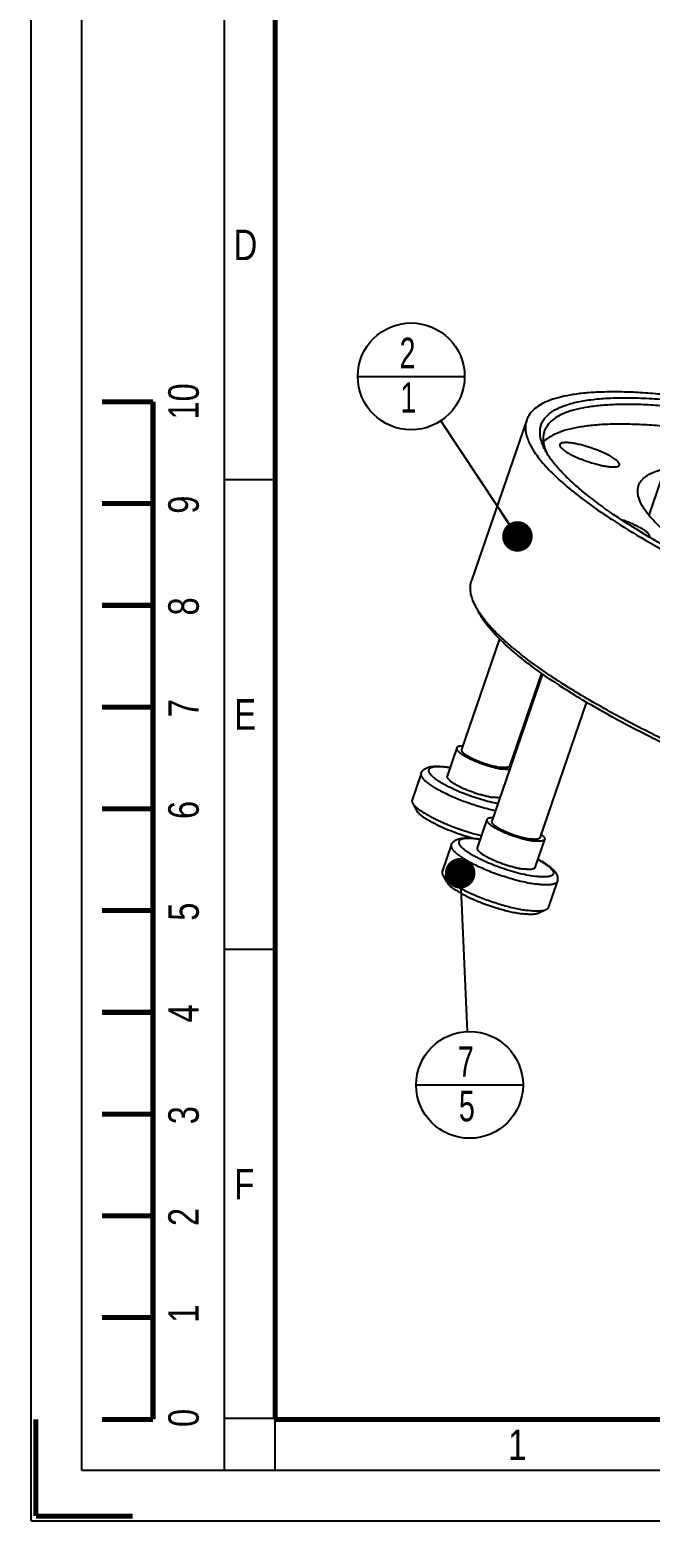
# Model space of a CAD drawing. Header units: millimetres. Extents: x 0 to 420, y 0 to 297.
# Drawn here: x -0.1 to 60.9, y -0.1 to 146.6 of the extents above; entities that cross this region are included whole.
import ezdxf

# ---------------------------------------------------------------- set-up
doc = ezdxf.new("R2010")
doc.units = ezdxf.units.MM
doc.header["$LTSCALE"] = 23.1
doc.layers.get('0').update_dxf_attribs({"linetype": 'CONTINUOUS'})
for name, color, linetype in [('3_ALL_AXES', 7, 'CONTINUOUS'), ('7_ALL_FEATURES', 7, 'CONTINUOUS'), ('AXIS', 7, 'CONTINUOUS')]:
    doc.layers.add(name, color=color, linetype=linetype)
doc.styles.get("Standard").update_dxf_attribs({"font": 'txt', "width": 0.8})
doc.styles.add('TEXTSTYLE_4', font='txt', dxfattribs={"width": 0.7})
doc.dimstyles.get("Standard").update_dxf_attribs({"dimtxt": 3, "dimasz": 3, "dimexe": 2, "dimexo": 2, "dimtad": 1, "dimdsep": 46, "dimtxsty": 'STANDARD', "dimblk": '_FILLED', "dimblk1": '_FILLED', "dimblk2": '_FILLED', "dimcen": 0.09, "dimadec": 0, "dimazin": 0, "dimtol": 1, "dimtp": 0.01, "dimtm": 0.01, "dimtfac": 1, "dimtofl": 0, "dimtmove": 0, "dimatfit": 3, "dimldrblk": '_FILLED', "dimfxl": 1, "dimtolj": 1, "dimarcsym": 0})

# ---------------------------------------------------------------- blocks, each defined once
blk = doc.blocks.new('_FILLED')
at = {"color": 0, "linetype": 'BYBLOCK'}
blk.add_solid([(0, 0), (-1, 0.167), (-1, -0.167)], dxfattribs=at)
blk = doc.blocks.new('BOM BALLOON 28_BL7', base_point=(37.37, 112.5))
at = {"color": 2, "linetype": 'CONTINUOUS'}
blk.add_line((32.12, 112.5), (42.62, 112.5), dxfattribs=at)
blk.add_circle((37.37, 112.5), 5.25, dxfattribs=at)
at = {"color": 2, "linetype": 'CONTINUOUS', "style": 'TEXTSTYLE_4', "width": 0.7}
for s, p in [('2', (36.23, 113.3)), ('1', (36.31, 108.92))]:
    blk.add_text(s, height=3, dxfattribs=at).set_placement(p)
blk = doc.blocks.new('BOM BALLOON 41_BL15', base_point=(43.11, 42.87))
at = {"color": 2, "linetype": 'CONTINUOUS'}
blk.add_line((37.86, 42.87), (48.36, 42.87), dxfattribs=at)
blk.add_circle((43.11, 42.87), 5.25, dxfattribs=at)
at = {"color": 2, "linetype": 'CONTINUOUS', "style": 'TEXTSTYLE_4', "width": 0.7}
for s, p in [('7', (41.97, 43.67)), ('5', (42.06, 39.29))]:
    blk.add_text(s, height=3, dxfattribs=at).set_placement(p)

msp = doc.modelspace()

# ---------------------------------------------------------------- linework, layer by layer
at = {"color": 9, "linetype": 'CONTINUOUS'}
msp.add_line((60.75, 98.87), (62.32, 103.43), dxfattribs=at)
at = {"color": 7, "linetype": 'CONTINUOUS'}
for p, q in [((46.05, 86.71), (42.32, 75.83)), ((48.18, 85.15), (48.17, 85.16)), ((50.26, 83.27), (45.28, 68.78)), ((50.18, 83.33), (47.04, 74.2)), ((54.59, 80.5), (50.01, 67.16)), ((41.84, 75.99), (40.89, 73.22)), ((38.34, 73.48), (37.45, 70.9)), ((37.5, 70.59), (37.87, 69.88)), ((44.81, 68.94), (43.86, 66.17)), ((41.3, 66.43), (40.42, 63.85)), ((50.48, 66.99), (49.53, 64.23)), ((40.46, 63.54), (40.83, 62.83)), ((51.71, 62.86), (50.82, 60.28)), ((50.6, 60.06), (49.86, 59.73)), ((5, 5), (415, 5))]:
    msp.add_line(p, q, dxfattribs=at)
for points, const_width in [([(0, 297), (0, 0)], 0.199), ([(5, 292), (5, 5)], 0.199), ([(19, 292), (19, 5)], 0.199), ([(24, 287), (24, 10)], 0.499), ([(12, 110), (7, 110)], 0.499), ([(12, 10), (12, 110)], 0.499), ([(24, 102.35), (19, 102.35)], 0.199), ([(7, 100), (12, 100)], 0.499), ([(7, 90), (12, 90)], 0.499), ([(7, 80), (12, 80)], 0.499), ([(7, 70), (12, 70)], 0.499), ([(7, 60), (12, 60)], 0.499), ([(24, 56.2), (19, 56.2)], 0.199), ([(7, 50), (12, 50)], 0.499), ([(7, 40), (12, 40)], 0.499), ([(7, 30), (12, 30)], 0.499), ([(7, 20), (12, 20)], 0.499), ([(0.5, 10), (0.5, 0.5)], 0.5), ([(7, 10), (12, 10)], 0.499), ([(24, 10.1), (19, 10.1)], 0.199), ([(24, 10), (410, 10)], 0.499), ([(24, 5), (24, 10)], 0.199), ([(0, 0), (420, 0)], 0.199), ([(0.5, 0.5), (10, 0.5)], 0.5)]:
    msp.add_lwpolyline(points, dxfattribs=dict(at, const_width=const_width))
for centre, radius, start, end in [((69.39, 112.14), 34.32, 230.0106, 231.83), ((87.29, 137.21), 65.14, 236.8793, 237.2584), ((39.32, 63.37), 10.85, 81.407, 81.969), ((39.18, 62.4), 11.82, 80.3041, 81.4058), ((42.29, 56.32), 10.85, 81.407, 81.969), ((42.14, 55.35), 11.82, 80.3041, 81.4058)]:
    msp.add_arc(centre, radius, start, end, dxfattribs=at)
at = {"color": 9, "linetype": 'CONTINUOUS'}
for centre, radius, start, end in [((39.59, 64.49), 9.67, 81.9684, 82.656), ((39.47, 63.6), 10.57, 80.7743, 81.9635), ((42.56, 57.44), 9.67, 81.9684, 82.656), ((42.43, 56.55), 10.57, 80.7743, 81.9635)]:
    msp.add_arc(centre, radius, start, end, dxfattribs=at)
at = {"color": 7, "linetype": 'CONTINUOUS'}
for points, knots in [([(59.72, 101.76), (59.75, 101.86), (59.84, 102.05), (60.03, 102.32), (60.28, 102.56), (60.7, 102.87), (61.38, 103.19), (61.99, 103.36), (62.32, 103.43)], [0, 0, 0, 0, 0.096541, 0.196484, 0.302891, 0.41827, 0.682779, 1, 1, 1, 1]), ([(65.63, 94.78), (65.12, 95.12), (64.15, 95.79), (62.84, 96.8), (61.73, 97.76), (60.85, 98.68), (60.2, 99.53), (59.83, 100.23), (59.68, 100.75), (59.63, 101.11), (59.64, 101.44), (59.69, 101.66), (59.72, 101.76)], [0, 0, 0, 0, 0.192874, 0.366094, 0.518809, 0.650761, 0.762306, 0.854888, 0.895095, 0.932049, 0.966647, 1, 1, 1, 1]), ([(43.68, 89.94), (43.56, 90.16), (43.37, 90.59), (43.2, 91.25), (43.17, 91.87), (43.24, 92.26), (43.31, 92.44)], [0, 0, 0, 0, 0.28989, 0.547302, 0.78031, 1, 1, 1, 1]), ([(44, 89.38), (43.97, 89.43), (43.86, 89.61), (43.75, 89.8), (43.68, 89.94)], [0, 0, 0, 0, 0.258781, 1, 1, 1, 1]), ([(47.33, 85.84), (46.97, 86.15), (46.29, 86.74), (45.37, 87.65), (44.61, 88.51), (44.19, 89.1), (44, 89.38)], [0, 0, 0, 0, 0.291214, 0.554789, 0.790849, 1, 1, 1, 1]), ([(51.7, 82.65), (51.07, 83.06), (49.88, 83.87), (48.72, 84.73), (48.18, 85.15)], [0, 0, 0, 0, 0.52241, 1, 1, 1, 1]), ([(98.02, 63.84), (95.92, 64.37), (91.68, 65.53), (85.32, 67.5), (78.98, 69.69), (72.79, 72.07), (66.89, 74.57), (61.42, 77.14), (57.21, 79.34), (54.15, 81.11), (52.74, 81.98), (52.06, 82.42)], [0, 0, 0, 0, 0.130519, 0.265156, 0.401026, 0.535215, 0.664849, 0.787179, 0.899644, 0.951472, 1, 1, 1, 1]), ([(41.84, 75.99), (41.84, 75.97), (41.83, 75.94), (41.84, 75.89), (41.86, 75.83), (41.9, 75.77), (41.95, 75.7), (42.01, 75.64), (42.09, 75.57), (42.22, 75.46), (42.41, 75.33), (42.67, 75.17), (42.98, 75.01), (43.32, 74.84), (43.69, 74.68), (44.07, 74.53), (44.47, 74.38), (44.88, 74.25), (45.28, 74.14), (45.66, 74.04), (46.03, 73.96), (46.27, 73.92), (46.39, 73.9)], [0, 0, 0, 0, 0.009291, 0.019445, 0.031118, 0.044726, 0.060502, 0.078554, 0.098923, 0.121591, 0.173584, 0.233838, 0.301345, 0.374882, 0.453066, 0.534401, 0.617312, 0.700191, 0.781428, 0.859445, 0.932775, 1, 1, 1, 1]), ([(42.42, 76.17), (42.35, 76.17), (42.24, 76.17), (42.11, 76.15), (42.03, 76.13), (41.96, 76.1), (41.9, 76.07), (41.86, 76.03), (41.85, 76), (41.84, 75.99)], [0, 0, 0, 0, 0.354603, 0.503356, 0.633245, 0.745131, 0.840939, 0.924068, 1, 1, 1, 1]), ([(42.32, 75.83), (42.31, 75.81), (42.31, 75.79), (42.31, 75.74), (42.33, 75.69), (42.36, 75.64), (42.4, 75.59), (42.46, 75.53), (42.52, 75.47), (42.63, 75.39), (42.79, 75.28), (43.01, 75.14), (43.26, 75.01), (43.54, 74.87), (43.85, 74.74), (44.17, 74.61), (44.51, 74.49), (44.84, 74.38), (45.18, 74.28), (45.5, 74.2), (45.81, 74.14), (46.01, 74.1), (46.1, 74.09)], [0, 0, 0, 0, 0.009291, 0.019442, 0.031114, 0.044718, 0.060489, 0.07854, 0.098904, 0.121571, 0.173559, 0.233812, 0.301318, 0.374854, 0.45304, 0.534378, 0.617292, 0.700176, 0.781417, 0.859436, 0.932775, 1, 1, 1, 1]), ([(38.34, 73.48), (38.36, 73.54), (38.41, 73.64), (38.51, 73.78), (38.63, 73.89), (38.76, 73.98), (38.9, 74.04), (39.09, 74.11), (39.35, 74.16), (39.67, 74.19), (40.03, 74.19), (40.42, 74.16), (40.7, 74.13), (40.84, 74.11)], [0, 0, 0, 0, 0.064071, 0.125397, 0.184826, 0.241425, 0.295857, 0.349418, 0.45823, 0.574957, 0.70337, 0.845127, 1, 1, 1, 1]), ([(47.04, 74.2), (47.04, 74.19), (47.03, 74.18), (47.01, 74.15), (46.99, 74.13), (46.94, 74.1), (46.86, 74.08), (46.75, 74.06), (46.62, 74.05), (46.46, 74.05), (46.29, 74.06), (46.17, 74.08), (46.1, 74.09)], [0, 0, 0, 0, 0.029769, 0.061123, 0.09541, 0.133634, 0.224329, 0.336375, 0.470584, 0.626689, 0.803759, 1, 1, 1, 1]), ([(47.03, 73.86), (46.99, 73.86), (46.89, 73.86), (46.67, 73.87), (46.5, 73.89), (46.39, 73.9)], [0, 0, 0, 0, 0.215906, 0.455414, 1, 1, 1, 1]), ([(47.17, 74.54), (47.18, 74.54), (47.2, 74.52), (47.23, 74.5), (47.25, 74.48)], [0, 0, 0, 0, 0.257885, 1, 1, 1, 1]), ([(40.89, 73.22), (40.89, 73.21), (40.88, 73.17), (40.89, 73.12), (40.91, 73.06), (40.95, 73), (41, 72.94), (41.06, 72.87), (41.14, 72.8), (41.27, 72.69), (41.46, 72.56), (41.72, 72.4), (42.03, 72.24), (42.37, 72.07), (42.73, 71.91), (43.12, 71.76), (43.52, 71.62), (43.93, 71.48), (44.33, 71.37), (44.71, 71.27), (45.08, 71.19), (45.32, 71.15), (45.44, 71.14)], [0, 0, 0, 0, 0.009291, 0.019445, 0.031118, 0.044726, 0.060502, 0.078554, 0.098923, 0.121591, 0.173584, 0.233838, 0.301345, 0.374882, 0.453066, 0.534401, 0.617312, 0.700191, 0.781428, 0.859445, 0.932775, 1, 1, 1, 1]), ([(37.45, 70.9), (37.44, 70.88), (37.43, 70.83), (37.44, 70.75), (37.46, 70.67), (37.48, 70.62), (37.5, 70.59)], [0, 0, 0, 0, 0.219693, 0.452686, 0.710106, 1, 1, 1, 1]), ([(37.5, 70.59), (37.51, 70.56), (37.55, 70.5), (37.61, 70.41), (37.7, 70.32), (37.83, 70.19), (38.03, 70.01), (38.32, 69.8), (38.65, 69.58), (39.04, 69.36), (39.46, 69.13), (40.1, 68.82), (40.95, 68.44), (42.04, 68.03), (43.15, 67.67), (43.9, 67.46), (44.27, 67.37)], [0, 0, 0, 0, 0.012957, 0.027456, 0.043565, 0.061317, 0.101758, 0.148655, 0.201674, 0.260338, 0.324066, 0.392197, 0.538677, 0.693389, 0.849474, 1, 1, 1, 1]), ([(46.08, 71.09), (46.04, 71.09), (45.94, 71.09), (45.72, 71.1), (45.55, 71.12), (45.44, 71.14)], [0, 0, 0, 0, 0.215906, 0.455414, 1, 1, 1, 1]), ([(37.87, 69.88), (37.9, 69.82), (37.97, 69.71), (38.12, 69.55), (38.32, 69.38), (38.56, 69.2), (38.85, 69.01), (39.17, 68.82), (39.53, 68.62), (40.07, 68.35), (40.79, 68.03), (41.72, 67.67), (42.68, 67.34), (43.33, 67.15), (43.65, 67.07)], [0, 0, 0, 0, 0.027486, 0.061206, 0.101344, 0.147791, 0.200243, 0.258273, 0.321352, 0.388868, 0.534463, 0.689143, 0.846501, 1, 1, 1, 1]), ([(44.81, 68.94), (44.8, 68.93), (44.8, 68.89), (44.81, 68.84), (44.83, 68.78), (44.86, 68.72), (44.91, 68.66), (44.98, 68.59), (45.06, 68.52), (45.18, 68.41), (45.37, 68.28), (45.64, 68.12), (45.94, 67.96), (46.28, 67.79), (46.65, 67.63), (47.04, 67.48), (47.44, 67.34), (47.84, 67.2), (48.24, 67.09), (48.63, 66.99), (49, 66.91), (49.24, 66.87), (49.35, 66.85)], [0, 0, 0, 0, 0.009291, 0.019445, 0.031118, 0.044726, 0.060502, 0.078554, 0.098923, 0.121591, 0.173584, 0.233838, 0.301345, 0.374882, 0.453066, 0.534401, 0.617312, 0.700191, 0.781428, 0.859445, 0.932775, 1, 1, 1, 1]), ([(45.39, 69.13), (45.31, 69.13), (45.21, 69.12), (45.07, 69.1), (44.99, 69.08), (44.92, 69.06), (44.87, 69.02), (44.83, 68.99), (44.81, 68.96), (44.81, 68.94)], [0, 0, 0, 0, 0.354603, 0.503356, 0.633245, 0.745131, 0.840939, 0.924068, 1, 1, 1, 1]), ([(45.28, 68.78), (45.28, 68.77), (45.27, 68.74), (45.28, 68.69), (45.3, 68.65), (45.33, 68.6), (45.37, 68.54), (45.42, 68.48), (45.49, 68.43), (45.59, 68.34), (45.75, 68.23), (45.97, 68.1), (46.23, 67.96), (46.51, 67.82), (46.82, 67.69), (47.14, 67.56), (47.47, 67.44), (47.81, 67.33), (48.14, 67.23), (48.47, 67.15), (48.77, 67.09), (48.97, 67.05), (49.07, 67.04)], [0, 0, 0, 0, 0.009291, 0.019442, 0.031114, 0.044718, 0.060489, 0.07854, 0.098904, 0.121571, 0.173559, 0.233812, 0.301318, 0.374854, 0.45304, 0.534378, 0.617292, 0.700176, 0.781417, 0.859436, 0.932775, 1, 1, 1, 1]), ([(50.14, 67.5), (50.17, 67.47), (50.23, 67.42), (50.31, 67.35), (50.37, 67.28), (50.42, 67.22), (50.46, 67.16), (50.49, 67.1), (50.49, 67.04), (50.49, 67.01), (50.48, 66.99)], [0, 0, 0, 0, 0.186951, 0.354908, 0.503679, 0.633565, 0.745433, 0.84117, 0.924205, 1, 1, 1, 1]), ([(41.3, 66.43), (41.32, 66.49), (41.37, 66.59), (41.48, 66.73), (41.6, 66.84), (41.73, 66.93), (41.87, 67), (42.06, 67.06), (42.31, 67.11), (42.64, 67.14), (43, 67.14), (43.39, 67.11), (43.66, 67.08), (43.8, 67.06)], [0, 0, 0, 0, 0.064071, 0.125397, 0.184826, 0.241425, 0.295857, 0.349418, 0.45823, 0.574957, 0.70337, 0.845127, 1, 1, 1, 1]), ([(43.86, 66.17), (43.85, 66.16), (43.85, 66.12), (43.86, 66.07), (43.88, 66.01), (43.91, 65.95), (43.96, 65.89), (44.03, 65.82), (44.11, 65.75), (44.23, 65.65), (44.42, 65.51), (44.69, 65.35), (44.99, 65.19), (45.33, 65.03), (45.7, 64.87), (46.09, 64.71), (46.49, 64.57), (46.89, 64.44), (47.29, 64.32), (47.68, 64.22), (48.05, 64.14), (48.29, 64.1), (48.4, 64.09)], [0, 0, 0, 0, 0.009291, 0.019445, 0.031118, 0.044726, 0.060502, 0.078554, 0.098923, 0.121591, 0.173584, 0.233838, 0.301345, 0.374882, 0.453066, 0.534401, 0.617312, 0.700191, 0.781428, 0.859445, 0.932775, 1, 1, 1, 1]), ([(50.01, 67.16), (50.01, 67.15), (50, 67.13), (49.98, 67.1), (49.95, 67.08), (49.9, 67.05), (49.83, 67.03), (49.72, 67.01), (49.58, 67), (49.43, 67), (49.25, 67.02), (49.13, 67.03), (49.07, 67.04)], [0, 0, 0, 0, 0.029769, 0.061123, 0.09541, 0.133634, 0.224329, 0.336375, 0.470584, 0.626689, 0.803759, 1, 1, 1, 1]), ([(50.48, 66.99), (50.48, 66.98), (50.47, 66.96), (50.44, 66.93), (50.41, 66.9), (50.36, 66.87), (50.26, 66.84), (50.13, 66.82), (49.97, 66.81), (49.79, 66.81), (49.58, 66.83), (49.43, 66.84), (49.35, 66.85)], [0, 0, 0, 0, 0.02977, 0.061119, 0.095401, 0.133622, 0.224298, 0.336347, 0.470558, 0.626659, 0.803722, 1, 1, 1, 1]), ([(49.83, 65.05), (49.97, 64.97), (50.25, 64.82), (50.63, 64.58), (50.92, 64.37), (51.12, 64.21), (51.25, 64.09), (51.37, 63.97), (51.48, 63.84), (51.57, 63.71), (51.66, 63.57), (51.72, 63.41), (51.75, 63.23), (51.76, 63.05), (51.73, 62.92), (51.71, 62.86)], [0, 0, 0, 0, 0.159316, 0.304901, 0.43626, 0.496829, 0.554304, 0.609198, 0.662214, 0.714328, 0.766847, 0.821084, 0.878342, 0.937858, 1, 1, 1, 1]), ([(40.42, 63.85), (40.41, 63.83), (40.4, 63.78), (40.4, 63.7), (40.42, 63.62), (40.45, 63.57), (40.46, 63.54)], [0, 0, 0, 0, 0.219693, 0.452686, 0.710106, 1, 1, 1, 1]), ([(40.46, 63.54), (40.48, 63.51), (40.53, 63.44), (40.61, 63.33), (40.71, 63.22), (40.84, 63.1), (40.98, 62.98), (41.21, 62.81), (41.54, 62.59), (41.99, 62.32), (42.49, 62.05), (43.05, 61.78), (43.65, 61.51), (44.29, 61.25), (44.94, 61.01), (45.61, 60.78), (46.28, 60.58), (46.93, 60.39), (47.56, 60.24), (48.17, 60.11), (48.56, 60.05), (48.75, 60.02)], [0, 0, 0, 0, 0.012951, 0.027732, 0.044424, 0.063056, 0.083625, 0.106094, 0.156506, 0.213699, 0.276884, 0.345131, 0.417401, 0.492575, 0.569475, 0.646891, 0.723605, 0.798411, 0.870132, 0.93768, 1, 1, 1, 1]), ([(49.53, 64.23), (49.53, 64.21), (49.52, 64.19), (49.49, 64.16), (49.46, 64.14), (49.41, 64.1), (49.31, 64.07), (49.18, 64.05), (49.02, 64.04), (48.84, 64.04), (48.63, 64.06), (48.48, 64.08), (48.4, 64.09)], [0, 0, 0, 0, 0.02977, 0.061119, 0.095401, 0.133622, 0.224298, 0.336347, 0.470558, 0.626659, 0.803722, 1, 1, 1, 1]), ([(40.83, 62.83), (40.85, 62.8), (40.89, 62.73), (40.97, 62.64), (41.06, 62.54), (41.21, 62.39), (41.45, 62.2), (41.79, 61.98), (42.19, 61.74), (42.64, 61.5), (43.14, 61.26), (43.87, 60.93), (44.83, 60.56), (45.81, 60.24), (46.6, 60.02), (47.16, 59.89), (47.7, 59.77), (48.05, 59.72), (48.21, 59.69)], [0, 0, 0, 0, 0.012951, 0.027729, 0.044421, 0.063053, 0.106077, 0.156488, 0.213682, 0.27687, 0.345119, 0.417393, 0.56946, 0.723585, 0.798396, 0.870122, 0.937678, 1, 1, 1, 1]), ([(50.82, 60.28), (50.81, 60.26), (50.79, 60.21), (50.74, 60.15), (50.68, 60.1), (50.62, 60.08), (50.6, 60.06)], [0, 0, 0, 0, 0.219693, 0.452706, 0.710113, 1, 1, 1, 1]), ([(49.86, 59.73), (49.82, 59.71), (49.74, 59.68), (49.59, 59.65), (49.41, 59.63), (49.21, 59.62), (48.99, 59.62), (48.66, 59.64), (48.39, 59.67), (48.21, 59.69)], [0, 0, 0, 0, 0.077832, 0.168962, 0.273928, 0.392804, 0.525383, 0.671257, 1, 1, 1, 1]), ([(50.6, 60.06), (50.55, 60.04), (50.45, 60.01), (50.29, 59.97), (50.09, 59.95), (49.87, 59.94), (49.62, 59.94), (49.24, 59.96), (48.95, 59.99), (48.75, 60.02)], [0, 0, 0, 0, 0.077839, 0.168965, 0.273938, 0.392817, 0.525395, 0.671254, 1, 1, 1, 1])]:
    msp.add_open_spline(points, degree=3, knots=knots, dxfattribs=at)
at = {"color": 9, "linetype": 'CONTINUOUS'}
for points, knots in [([(38.34, 73.48), (38.33, 73.46), (38.32, 73.4), (38.33, 73.31), (38.36, 73.22), (38.41, 73.12), (38.48, 73.02), (38.58, 72.91), (38.69, 72.79), (38.82, 72.68), (38.98, 72.55), (39.22, 72.38), (39.56, 72.15), (40.02, 71.89), (40.54, 71.62), (41.11, 71.35), (41.72, 71.08), (42.36, 70.83), (43.02, 70.58), (43.69, 70.36), (44.36, 70.16), (45.01, 69.98), (45.44, 69.88), (45.65, 69.84)], [0, 0, 0, 0, 0.009377, 0.01947, 0.030852, 0.043907, 0.058871, 0.075874, 0.094976, 0.116189, 0.139491, 0.164839, 0.221377, 0.285103, 0.355117, 0.430376, 0.509725, 0.591928, 0.675692, 0.759695, 0.842611, 0.923135, 1, 1, 1, 1]), ([(40.83, 74.08), (40.72, 74.09), (40.52, 74.12), (40.22, 74.14), (39.96, 74.14), (39.73, 74.13), (39.53, 74.1), (39.36, 74.06), (39.25, 74.01), (39.18, 73.96), (39.14, 73.92), (39.11, 73.88), (39.09, 73.83), (39.08, 73.78), (39.08, 73.73), (39.09, 73.67), (39.12, 73.59), (39.19, 73.48), (39.3, 73.34), (39.44, 73.19), (39.63, 73.04), (39.84, 72.88), (40.09, 72.72), (40.38, 72.55), (40.68, 72.37), (41.14, 72.14), (41.77, 71.84), (42.56, 71.52), (43.4, 71.21), (44.25, 70.94), (45.07, 70.71), (45.62, 70.59), (45.89, 70.54)], [0, 0, 0, 0, 0.033666, 0.064357, 0.091871, 0.116082, 0.13693, 0.154462, 0.168914, 0.175158, 0.180885, 0.186248, 0.191439, 0.196668, 0.202143, 0.208043, 0.214507, 0.229491, 0.247617, 0.269079, 0.293901, 0.322008, 0.35325, 0.387431, 0.42431, 0.463614, 0.548267, 0.638743, 0.73215, 0.825477, 0.915723, 1, 1, 1, 1]), ([(41.3, 66.43), (41.29, 66.4), (41.28, 66.34), (41.3, 66.24), (41.34, 66.14), (41.41, 66.03), (41.5, 65.91), (41.61, 65.79), (41.76, 65.66), (41.92, 65.52), (42.11, 65.38), (42.41, 65.18), (42.82, 64.93), (43.38, 64.63), (44.01, 64.33), (44.68, 64.03), (45.39, 63.75), (46.13, 63.49), (46.87, 63.25), (47.6, 63.03), (48.31, 62.85), (48.98, 62.71), (49.42, 62.64), (49.63, 62.61)], [0, 0, 0, 0, 0.009291, 0.019444, 0.031116, 0.044723, 0.060496, 0.078548, 0.098915, 0.121581, 0.146498, 0.173583, 0.233836, 0.301342, 0.374878, 0.453062, 0.534397, 0.617309, 0.700188, 0.781426, 0.859448, 0.932768, 1, 1, 1, 1]), ([(43.8, 67.03), (43.68, 67.05), (43.47, 67.07), (43.16, 67.09), (42.89, 67.09), (42.65, 67.08), (42.47, 67.05), (42.35, 67.02), (42.28, 66.99), (42.21, 66.96), (42.16, 66.92), (42.11, 66.88), (42.08, 66.84), (42.06, 66.79), (42.04, 66.71), (42.05, 66.63), (42.08, 66.55), (42.12, 66.49), (42.16, 66.42), (42.24, 66.32), (42.36, 66.19), (42.55, 66.03), (42.77, 65.86), (43.03, 65.69), (43.32, 65.51), (43.64, 65.33), (44, 65.15), (44.51, 64.9), (45.2, 64.6), (46.07, 64.27), (46.96, 63.97), (47.84, 63.71), (48.68, 63.52), (49.22, 63.42), (49.48, 63.38)], [0, 0, 0, 0, 0.033208, 0.063302, 0.090067, 0.113375, 0.133175, 0.141788, 0.149578, 0.156598, 0.162929, 0.168688, 0.174035, 0.179175, 0.184339, 0.195571, 0.202032, 0.209202, 0.217156, 0.22594, 0.246093, 0.269754, 0.296865, 0.327278, 0.360783, 0.397121, 0.435994, 0.477071, 0.564382, 0.65598, 0.748592, 0.838903, 0.923692, 1, 1, 1, 1]), ([(49.82, 65.03), (49.94, 64.96), (50.17, 64.83), (50.48, 64.63), (50.76, 64.44), (50.98, 64.26), (51.13, 64.11), (51.22, 63.99), (51.27, 63.91), (51.31, 63.84), (51.34, 63.77), (51.35, 63.7), (51.34, 63.64), (51.32, 63.58), (51.29, 63.53), (51.24, 63.48), (51.18, 63.44), (51.1, 63.4), (51.01, 63.37), (50.91, 63.35), (50.75, 63.32), (50.52, 63.31), (50.21, 63.31), (49.86, 63.33), (49.61, 63.36), (49.48, 63.38)], [0, 0, 0, 0, 0.100635, 0.191929, 0.273005, 0.34321, 0.402212, 0.427554, 0.450222, 0.470378, 0.488302, 0.504414, 0.519314, 0.533773, 0.548634, 0.564675, 0.582502, 0.602547, 0.625092, 0.650305, 0.678286, 0.742644, 0.818087, 0.90415, 1, 1, 1, 1]), ([(51.71, 62.86), (51.7, 62.84), (51.68, 62.8), (51.64, 62.74), (51.58, 62.7), (51.5, 62.65), (51.42, 62.62), (51.32, 62.59), (51.2, 62.56), (51.02, 62.54), (50.77, 62.52), (50.43, 62.52), (50.04, 62.55), (49.77, 62.59), (49.63, 62.61)], [0, 0, 0, 0, 0.029764, 0.061111, 0.095388, 0.133601, 0.176452, 0.224387, 0.277677, 0.336475, 0.470678, 0.626741, 0.803725, 1, 1, 1, 1])]:
    msp.add_open_spline(points, degree=3, knots=knots, dxfattribs=at)
at = {"layer": '3_ALL_AXES', "color": 7, "linetype": 'CONTINUOUS'}
for centre, radius, start, end in [((45.12, 81.32), 4.64, 50.9333, 51.0495), ((85.62, 133.79), 61.67, 236.4217, 236.8782)]:
    msp.add_arc(centre, radius, start, end, dxfattribs=at)
for points, knots in [([(73.17, 108.97), (71.53, 109.31), (68.38, 109.91), (64.52, 110.48), (61.66, 110.77), (59.7, 110.92), (57.88, 110.98), (56.2, 110.97), (54.68, 110.89), (53.31, 110.73), (52.11, 110.5), (51.08, 110.2), (50.21, 109.82), (49.52, 109.37), (49.01, 108.84), (48.79, 108.42), (48.72, 108.22)], [0, 0, 0, 0, 0.197026, 0.37667, 0.459123, 0.536259, 0.607833, 0.673637, 0.733524, 0.787419, 0.83534, 0.877441, 0.914073, 0.94589, 0.973984, 1, 1, 1, 1]), ([(48.72, 108.22), (48.67, 108.07), (48.6, 107.78), (48.59, 107.3), (48.66, 106.8), (48.83, 106.28), (49.07, 105.74), (49.4, 105.17), (49.82, 104.57), (50.51, 103.72), (51.59, 102.61), (53.15, 101.25), (55.02, 99.83), (56.38, 98.9), (57.11, 98.42)], [0, 0, 0, 0, 0.033115, 0.067494, 0.10426, 0.144323, 0.188362, 0.23686, 0.290156, 0.348467, 0.48052, 0.633426, 0.806895, 1, 1, 1, 1]), ([(51.97, 105.8), (51.96, 105.78), (51.96, 105.72), (51.99, 105.63), (52.06, 105.53), (52.16, 105.42), (52.3, 105.3), (52.46, 105.18), (52.65, 105.06), (52.96, 104.88), (53.4, 104.66), (53.98, 104.4), (54.6, 104.17), (55.04, 104.03), (55.25, 103.96)], [0, 0, 0, 0, 0.020008, 0.044043, 0.074459, 0.112191, 0.157496, 0.210198, 0.269911, 0.336085, 0.484961, 0.650306, 0.824709, 1, 1, 1, 1]), ([(54.55, 105.62), (54.39, 105.67), (54.07, 105.76), (53.61, 105.87), (53.18, 105.94), (52.85, 105.98), (52.62, 105.99), (52.47, 105.99), (52.34, 105.98), (52.16, 105.95), (52, 105.89), (51.97, 105.8)], [0, 0, 0, 0, 0.191863, 0.372327, 0.536066, 0.67895, 0.741498, 0.797626, 0.847146, 0.889999, 1, 1, 1, 1]), ([(57.84, 103.79), (57.84, 103.81), (57.85, 103.87), (57.81, 103.96), (57.75, 104.06), (57.64, 104.17), (57.51, 104.28), (57.35, 104.4), (57.15, 104.53), (56.85, 104.71), (56.41, 104.93), (55.83, 105.19), (55.2, 105.42), (54.77, 105.56), (54.55, 105.62)], [0, 0, 0, 0, 0.020008, 0.044043, 0.074459, 0.112191, 0.157496, 0.210198, 0.269911, 0.336085, 0.484961, 0.650306, 0.824709, 1, 1, 1, 1]), ([(55.25, 103.96), (55.42, 103.92), (55.74, 103.83), (56.2, 103.72), (56.63, 103.65), (56.96, 103.61), (57.19, 103.6), (57.34, 103.6), (57.47, 103.61), (57.64, 103.63), (57.8, 103.69), (57.84, 103.79)], [0, 0, 0, 0, 0.191863, 0.372327, 0.536066, 0.67895, 0.741498, 0.797626, 0.847146, 0.889999, 1, 1, 1, 1]), ([(60.8, 96.74), (60.81, 96.76), (60.81, 96.81), (60.79, 96.89), (60.74, 96.97), (60.66, 97.07), (60.56, 97.16), (60.38, 97.31), (60.1, 97.5), (59.7, 97.72), (59.23, 97.95), (58.71, 98.17), (58.34, 98.31), (58.15, 98.37)], [0, 0, 0, 0, 0.021064, 0.045524, 0.075536, 0.112141, 0.155745, 0.206341, 0.327566, 0.472664, 0.636961, 0.814829, 1, 1, 1, 1]), ([(48.04, 84.93), (47.56, 85.31), (46.69, 86.06), (45.55, 87.19), (44.64, 88.26), (44.17, 88.99), (43.99, 89.34)], [0, 0, 0, 0, 0.303012, 0.570399, 0.802238, 1, 1, 1, 1]), ([(51.51, 82.4), (50.88, 82.82), (49.71, 83.63), (48.57, 84.5), (48.04, 84.93)], [0, 0, 0, 0, 0.52391, 1, 1, 1, 1])]:
    msp.add_open_spline(points, degree=3, knots=knots, dxfattribs=at)
msp.add_open_spline([(60.78, 96.71), (60.79, 96.72), (60.8, 96.73), (60.8, 96.74)], degree=3, dxfattribs=at)
at = {"layer": '7_ALL_FEATURES', "color": 7, "linetype": 'CONTINUOUS'}
for points, knots in [([(50.5, 105.31), (50.42, 105.46), (50.28, 105.76), (50.08, 106.35), (50, 106.92), (50.06, 107.46), (50.17, 107.84), (50.35, 108.19), (50.69, 108.64), (51.16, 109.02), (51.72, 109.33), (52.42, 109.64), (53.46, 109.96), (54.89, 110.21), (56.55, 110.37), (58.43, 110.41), (60.52, 110.36), (62.81, 110.19), (65.27, 109.92), (68.89, 109.41), (71.67, 108.89), (73.56, 108.5)], [0, 0, 0, 0, 0.01931, 0.037046, 0.068637, 0.083213, 0.097477, 0.111869, 0.126818, 0.159761, 0.178387, 0.198686, 0.244753, 0.298624, 0.36052, 0.430414, 0.50812, 0.593325, 0.685628, 0.784547, 1, 1, 1, 1]), ([(75.29, 107.51), (73.63, 107.87), (70.45, 108.52), (66.54, 109.13), (63.63, 109.47), (61.64, 109.64), (59.78, 109.74), (58.07, 109.75), (56.52, 109.69), (55.13, 109.55), (53.9, 109.34), (52.85, 109.05), (51.97, 108.69), (51.27, 108.25), (50.82, 107.8), (50.58, 107.41), (50.49, 107.21), (50.45, 107.11)], [0, 0, 0, 0, 0.196695, 0.376566, 0.459261, 0.536687, 0.608563, 0.674658, 0.734794, 0.78887, 0.836877, 0.878945, 0.915401, 0.946884, 0.974494, 0.987389, 1, 1, 1, 1]), ([(79.47, 104.41), (77.68, 104.87), (74.21, 105.7), (69.18, 106.69), (65.22, 107.29), (62.29, 107.6), (60.29, 107.75), (58.45, 107.81), (56.76, 107.8), (55.24, 107.7), (53.89, 107.53), (52.71, 107.27), (51.72, 106.94), (50.91, 106.53), (50.47, 106.18), (50.3, 105.99)], [0, 0, 0, 0, 0.185367, 0.358169, 0.515319, 0.587179, 0.654163, 0.716027, 0.77257, 0.823657, 0.869223, 0.909314, 0.944124, 0.974088, 1, 1, 1, 1]), ([(50.45, 107.11), (50.41, 106.98), (50.35, 106.7), (50.33, 106.27), (50.39, 105.82), (50.47, 105.51), (50.53, 105.36)], [0, 0, 0, 0, 0.23086, 0.469836, 0.724224, 1, 1, 1, 1]), ([(50.81, 104.77), (50.79, 104.82), (50.68, 104.99), (50.57, 105.17), (50.5, 105.31)], [0, 0, 0, 0, 0.258805, 1, 1, 1, 1]), ([(50.53, 105.36), (50.54, 105.33), (50.59, 105.18), (50.65, 105.04), (50.7, 104.94)], [0, 0, 0, 0, 0.24277, 1, 1, 1, 1]), ([(60.75, 96.71), (59.58, 97.41), (57.9, 98.46), (55.82, 99.93), (54.47, 100.97), (53.3, 101.97), (52.3, 102.93), (51.47, 103.85), (51.01, 104.47), (50.81, 104.77)], [0, 0, 0, 0, 0.318553, 0.46155, 0.593061, 0.712747, 0.820423, 0.916083, 1, 1, 1, 1]), ([(57.11, 98.42), (58.18, 97.73), (60.48, 96.32), (64.17, 94.29), (68.23, 92.25), (72.62, 90.22), (77.27, 88.24), (82.12, 86.33), (87.09, 84.52), (90.46, 83.39), (92.15, 82.85)], [0, 0, 0, 0, 0.099725, 0.209726, 0.328639, 0.454955, 0.587021, 0.723097, 0.861372, 1, 1, 1, 1]), ([(65.49, 94.08), (65.08, 94.29), (63.48, 95.14), (61.9, 96.03), (60.75, 96.71)], [0, 0, 0, 0, 0.260842, 1, 1, 1, 1])]:
    msp.add_open_spline(points, degree=3, knots=knots, dxfattribs=at)
at = {"layer": 'AXIS', "color": 7, "linetype": 'CONTINUOUS'}
msp.add_line((48.72, 108.22), (43.31, 92.44), dxfattribs=at)
msp.add_open_spline([(97.91, 63.49), (95.81, 64.02), (91.55, 65.18), (85.17, 67.15), (78.8, 69.36), (72.59, 71.74), (66.69, 74.26), (61.22, 76.84), (57.02, 79.05), (53.99, 80.82), (52.59, 81.7), (51.92, 82.13)], degree=3, knots=[0, 0, 0, 0, 0.130765, 0.265762, 0.40202, 0.536517, 0.666287, 0.788491, 0.900497, 0.951952, 1, 1, 1, 1], dxfattribs=at)

# ---------------------------------------------------------------- block references
at = {"color": 2, "linetype": 'CONTINUOUS'}
for name, p in [('BOM BALLOON 28_BL7', (37.37, 112.5)), ('BOM BALLOON 41_BL15', (43.11, 42.87))]:
    msp.add_blockref(name, p, dxfattribs=at)

# ---------------------------------------------------------------- texts
at = {"color": 7, "linetype": 'CONTINUOUS', "char_height": 3, "width": 2.4, "attachment_point": 1, "line_spacing_factor": 0.9}
for s, insert in [('D', (19.93, 126.92)), ('E', (20, 80.78)), ('F', (20, 34.62)), ('1', (46.91, 9))]:
    msp.add_mtext(s, dxfattribs=dict(at, insert=insert))
at = {"color": 7, "linetype": 'CONTINUOUS', "char_height": 3, "attachment_point": 1, "rotation": 90, "line_spacing_factor": 0.9}
for s, insert, width in [('10', (13.5, 108.25), 4.8), ('9', (13.5, 99), 2.4), ('8', (13.5, 89), 2.4), ('7', (13.5, 79), 2.4), ('6', (13.5, 69), 2.4), ('5', (13.5, 59), 2.4), ('4', (13.5, 49), 2.4), ('3', (13.5, 39), 2.4), ('2', (13.5, 29), 2.4), ('1', (13.5, 19.5), 2.4), ('0', (13.5, 9.25), 2.4)]:
    msp.add_mtext(s, dxfattribs=dict(at, insert=insert, width=width))

# ---------------------------------------------------------------- leaders
at = {"color": 2, "linetype": 'CONTINUOUS'}
for points in [[(47.81, 96.77), (40.27, 108.12)], [(42.18, 63.67), (42.88, 48.11)]]:
    msp.add_leader(points, dimstyle='STANDARD', override={"dimtad": 0, "dimldrblk": 'DOT'}, dxfattribs=at)

doc.saveas('drawing.dxf')
